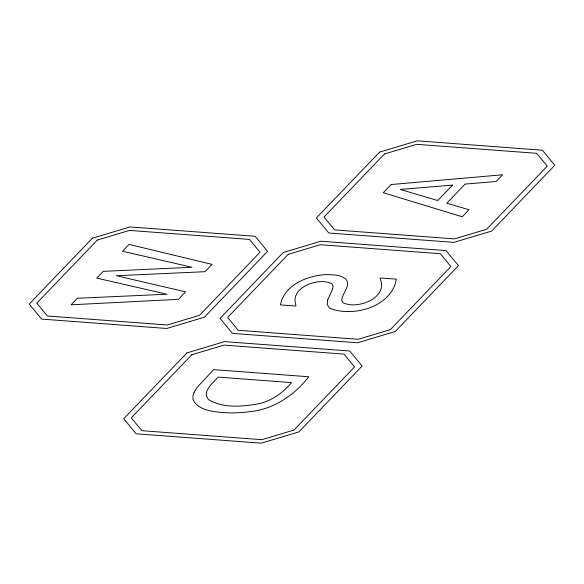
<?xml version="1.0" encoding="UTF-8"?>
<svg xmlns="http://www.w3.org/2000/svg" width="584" height="584" viewBox="0 0 584 584"><rect width="100%" height="100%" fill="white"/><g stroke="black" fill="none" stroke-linecap="round" stroke-linejoin="round"><path stroke-width="0.88" d="M206.32 392.886L206.32 395.828L208.357 399.522C223.27 408.515 242.455 406.705 258.96 403.712C272.013 400.755 283.036 392.667 291.584 382.608L218.124 377.103C213.817 381.987 208.05 386.316 206.32 392.886M327.726 299.862L327.201 304.622L329.544 308.104C352.568 317.805 391.966 306.95 396.332 279.152L380.469 277.962L380.016 278.437C389.097 297.679 357.116 310.177 342.998 302.665L341.72 300.512C341.91 293.351 351.079 286.204 346.042 279.276C340.625 274.604 332.873 274.787 326.135 274.604C307.586 275.604 284.32 284.591 280.408 304.892L295.562 306.031L296.044 305.527C289.153 287.54 318.974 276.509 332.019 283.963L333.143 286.255L332.588 289.226L327.726 299.862M194.085 392.266L192.903 396.164L193.048 399.522C196.034 406.734 204.042 409.53 211.116 411.048C223.847 413.326 236.848 413.435 249.645 411.676C273.684 409.362 294.161 395.317 308.848 376.768L213.642 369.628L197.158 387.367L194.085 392.266M92.374 238.221L29.2 304.052L41.595 319.09L166.754 328.471L204.422 317.178L267.596 251.346L255.201 236.308L130.042 226.928L92.374 238.221M97.324 240.053L36.763 303.154L47.348 315.995L167.323 324.981L199.472 315.345L260.026 252.244L249.448 239.403L129.473 230.41L97.324 240.053M77.424 298.263L71.16 304.79L178.434 299.344L185.632 291.847L116.384 275.728L204.962 271.699L211.999 264.369L129.086 244.419L122.538 251.244L192.012 267.268L103.237 271.356L96.754 278.115L166.958 294.226L77.424 298.263M186.902 352.911L123.728 418.743L136.123 433.788L261.289 443.168L298.95 431.875L362.124 366.044L349.728 350.999L224.57 341.625L186.902 352.911M283.24 252.522L220.066 318.353L232.461 333.391L357.627 342.772L395.288 331.478L458.462 265.647L446.066 250.609L320.908 241.228L283.24 252.522M379.578 152.125L316.404 217.956L328.799 233.001L453.958 242.375L491.626 231.089L554.8 165.257L542.405 150.212L417.246 140.832L379.578 152.125M191.851 354.743L131.298 417.852L141.875 430.693L261.851 439.679L294 430.043L354.561 366.934L343.976 354.101L224.001 345.108L191.851 354.743M288.189 254.354L227.636 317.455L238.214 330.296L358.189 339.289L390.338 329.646L450.899 266.545L440.314 253.704L320.339 244.711L288.189 254.354M384.527 153.957L323.974 217.066L334.552 229.899L454.527 238.892L486.676 229.257L547.237 166.148L536.652 153.307L416.677 144.321L384.527 153.957M391.134 184.544L383.265 192.749L462.265 216.766L469.01 209.736L446.767 203.203L465.134 184.07L496.086 181.522L502.539 174.791L391.134 184.544M452.549 185.106L437.737 200.546L400.281 189.442L452.549 185.106"/></g></svg>
